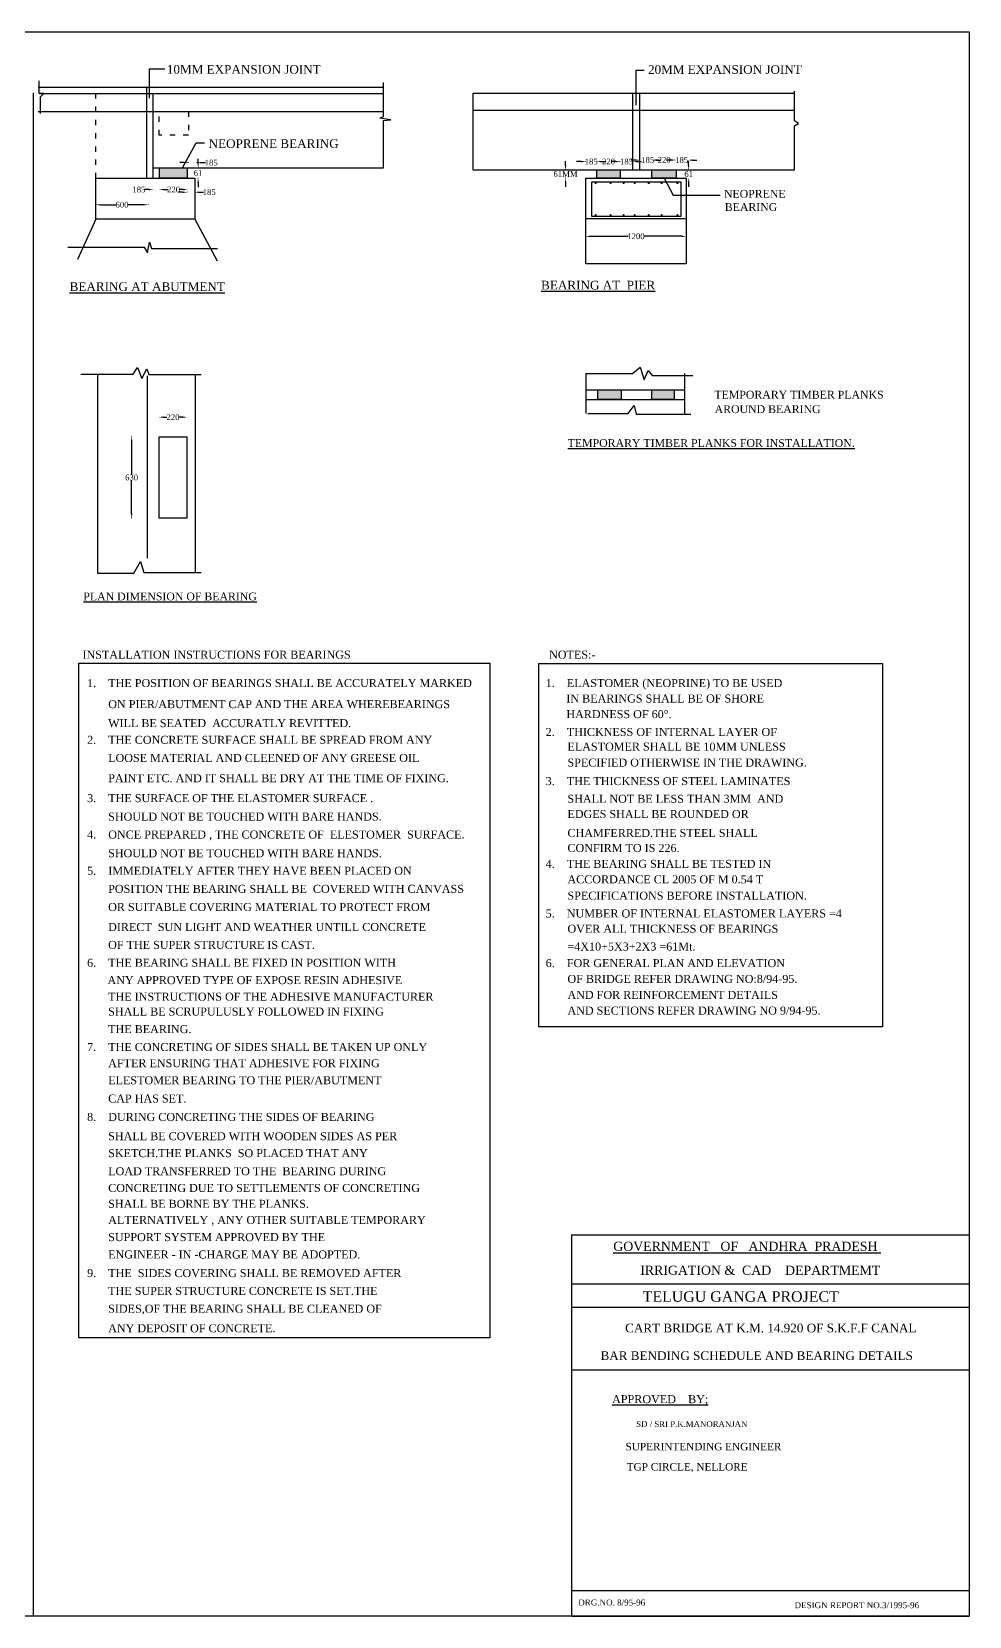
# Model space of a CAD drawing. Header units: millimetres. Extents: x -51840 to -5296, y 21153 to 56967.
# Drawn here: x -26484 to -5296, y 21153 to 56967 of the extents above; entities that cross this region are included whole.
import ezdxf

# ---------------------------------------------------------------- set-up
doc = ezdxf.new("R2010")
doc.units = ezdxf.units.MM
doc.header["$MEASUREMENT"] = 0
doc.linetypes.add('ACAD_ISO03W100', pattern=[30, 12, -18])
for name, color, linetype in [('DIM', 5, 'Continuous'), ('DO LINE', 3, 'Continuous'), ('DWG.LINE', 10, 'Continuous'), ('HATCH', 2, 'Continuous'), ('TEXT', 7, 'Continuous')]:
    doc.layers.add(name, color=color, linetype=linetype)
doc.layers.add('TITLE', color=7, linetype='Continuous', lineweight=30)
doc.styles.get("Standard").update_dxf_attribs({"font": 'times.ttf', "height": 130})
doc.dimstyles.get("Standard").update_dxf_attribs({"dimtxt": 130, "dimasz": 100, "dimexe": 0.18, "dimexo": 0.0625, "dimgap": 0.09, "dimtad": 0, "dimtih": 1, "dimtoh": 1, "dimdec": 0, "dimzin": 0, "dimdsep": 46, "dimtxsty": 'Standard', "dimcen": 300, "dimclrd": 5, "dimclre": 5, "dimclrt": 4, "dimadec": 0, "dimazin": 0, "dimtfac": 1, "dimtdec": 0, "dimtofl": 0, "dimtmove": 0, "dimatfit": 3, "dimfxl": 0, "dimtolj": 1, "dimtzin": 0, "dimarcsym": 0})

# ---------------------------------------------------------------- blocks, each defined once
blk = doc.blocks.new('*D64')
at = {"layer": 'Defpoints', "color": 0, "ltscale": 0.2}
for p in [(-25031, 53096), (-23855, 53096), (-23855, 53056)]:
    blk.add_point(p, dxfattribs=at)
at = {"layer": 'DIM', "color": 5, "lineweight": -2, "ltscale": 0.2}
for p, q in [((-25031, 53061), (-25031, 53055)), ((-24931, 53056), (-24580, 53056)), ((-23955, 53056), (-24307, 53056)), ((-23855, 53061), (-23855, 53055))]:
    blk.add_line(p, q, dxfattribs=at)
at = {"layer": 'DIM', "color": 5, "ltscale": 0.2}
for points in [[(-24931, 53072), (-24931, 53039), (-25031, 53056)], [(-23955, 53072), (-23955, 53039), (-23855, 53056)]]:
    blk.add_solid(points, dxfattribs=at)
at = {"layer": 'DIM', "color": 4, "ltscale": 0.2, "insert": (-24443, 53056), "char_height": 130, "attachment_point": 5}
blk.add_mtext('\\A1;600', dxfattribs=at)
blk = doc.blocks.new('*D43')
at = {"layer": 'Defpoints', "color": 0, "ltscale": 0.2}
for p in [(-23736, 53409), (-23736, 53399), (-23598, 53409)]:
    blk.add_point(p, dxfattribs=at)
at = {"layer": 'DIM', "color": 5, "lineweight": -2, "ltscale": 0.2}
for p, q in [((-23836, 53399), (-23936, 53399)), ((-23736, 53404), (-23736, 53398)), ((-23598, 53404), (-23598, 53398)), ((-23498, 53399), (-23398, 53399))]:
    blk.add_line(p, q, dxfattribs=at)
at = {"layer": 'DIM', "color": 5, "ltscale": 0.2}
for points in [[(-23836, 53415), (-23836, 53382), (-23736, 53399)], [(-23498, 53415), (-23498, 53382), (-23598, 53399)]]:
    blk.add_solid(points, dxfattribs=at)
at = {"layer": 'DIM', "color": 4, "ltscale": 0.2, "insert": (-24062, 53399), "char_height": 130, "attachment_point": 5}
blk.add_mtext('\\A1;185', dxfattribs=at)
blk = doc.blocks.new('*D44')
at = {"layer": 'Defpoints', "color": 0, "ltscale": 0.2}
for p in [(-23598, 53398), (-22959, 53398), (-22959, 53398)]:
    blk.add_point(p, dxfattribs=at)
at = {"layer": 'DIM', "color": 5, "lineweight": -2, "ltscale": 0.2}
for p, q in [((-23598, 53398), (-23598, 53399)), ((-23498, 53398), (-23417, 53398)), ((-23059, 53398), (-23140, 53398)), ((-22959, 53398), (-22959, 53399))]:
    blk.add_line(p, q, dxfattribs=at)
at = {"layer": 'DIM', "color": 5, "ltscale": 0.2}
for points in [[(-23498, 53415), (-23498, 53382), (-23598, 53398)], [(-23059, 53415), (-23059, 53382), (-22959, 53398)]]:
    blk.add_solid(points, dxfattribs=at)
at = {"layer": 'DIM', "color": 4, "ltscale": 0.2, "insert": (-23278, 53398), "char_height": 130, "attachment_point": 5}
blk.add_mtext('\\A1;220', dxfattribs=at)
blk = doc.blocks.new('*D65')
at = {"layer": 'Defpoints', "color": 0, "ltscale": 0.2}
for p in [(-22970, 53400), (-22800, 53385), (-22800, 53339)]:
    blk.add_point(p, dxfattribs=at)
at = {"layer": 'DIM', "color": 5, "lineweight": -2, "ltscale": 0.2}
for p, q in [((-23070, 53339), (-23170, 53339)), ((-22970, 53344), (-22970, 53339)), ((-22800, 53344), (-22800, 53339)), ((-22700, 53339), (-22600, 53339))]:
    blk.add_line(p, q, dxfattribs=at)
at = {"layer": 'DIM', "color": 5, "ltscale": 0.2}
for points in [[(-23070, 53355), (-23070, 53322), (-22970, 53339)], [(-22700, 53355), (-22700, 53322), (-22800, 53339)]]:
    blk.add_solid(points, dxfattribs=at)
at = {"layer": 'DIM', "color": 4, "ltscale": 0.2, "insert": (-22473, 53339), "char_height": 130, "attachment_point": 5}
blk.add_mtext('\\A1;185', dxfattribs=at)
blk = doc.blocks.new('*D66')
at = {"layer": 'Defpoints', "color": 0, "ltscale": 0.2}
for p in [(-22970, 53891), (-22970, 53655), (-22724, 53655)]:
    blk.add_point(p, dxfattribs=at)
at = {"layer": 'DIM', "color": 5, "lineweight": -2, "ltscale": 0.2}
for p, q in [((-22724, 53991), (-22724, 54091)), ((-22729, 53891), (-22723, 53891)), ((-22729, 53655), (-22723, 53655)), ((-22724, 53555), (-22724, 53455))]:
    blk.add_line(p, q, dxfattribs=at)
at = {"layer": 'DIM', "color": 5, "ltscale": 0.2}
for points in [[(-22740, 53991), (-22707, 53991), (-22724, 53891)], [(-22740, 53555), (-22707, 53555), (-22724, 53655)]]:
    blk.add_solid(points, dxfattribs=at)
at = {"layer": 'DIM', "color": 4, "ltscale": 0.2, "insert": (-22724, 53774), "char_height": 130, "attachment_point": 5}
blk.add_mtext('\\A1;61', dxfattribs=at)
blk = doc.blocks.new('*D45')
at = {"layer": 'Defpoints', "color": 0, "ltscale": 0.2}
for p in [(-22937, 53963), (-22754, 54007), (-22754, 53963)]:
    blk.add_point(p, dxfattribs=at)
at = {"layer": 'DIM', "color": 5, "lineweight": -2, "ltscale": 0.2}
for p, q in [((-23037, 54007), (-23137, 54007)), ((-22937, 54002), (-22937, 54007)), ((-22754, 54002), (-22754, 54007)), ((-22654, 54007), (-22554, 54007))]:
    blk.add_line(p, q, dxfattribs=at)
at = {"layer": 'DIM', "color": 5, "ltscale": 0.2}
for points in [[(-23037, 54023), (-23037, 53990), (-22937, 54007)], [(-22654, 54023), (-22654, 53990), (-22754, 54007)]]:
    blk.add_solid(points, dxfattribs=at)
at = {"layer": 'DIM', "color": 4, "ltscale": 0.2, "insert": (-22428, 54007), "char_height": 130, "attachment_point": 5}
blk.add_mtext('\\A1;185', dxfattribs=at)
blk = doc.blocks.new('*D67')
at = {"layer": 'Defpoints', "color": 0, "ltscale": 0.2}
for p in [(-13963, 52384), (-11695, 52402), (-11695, 52342)]:
    blk.add_point(p, dxfattribs=at)
at = {"layer": 'DIM', "color": 5, "lineweight": -2, "ltscale": 0.2}
for p, q in [((-13963, 52347), (-13963, 52342)), ((-13863, 52342), (-13006, 52342)), ((-11795, 52342), (-12651, 52342)), ((-11695, 52347), (-11695, 52342))]:
    blk.add_line(p, q, dxfattribs=at)
at = {"layer": 'DIM', "color": 5, "ltscale": 0.2}
for points in [[(-13863, 52358), (-13863, 52325), (-13963, 52342)], [(-11795, 52358), (-11795, 52325), (-11695, 52342)]]:
    blk.add_solid(points, dxfattribs=at)
at = {"layer": 'DIM', "color": 4, "ltscale": 0.2, "insert": (-12829, 52342), "char_height": 130, "attachment_point": 5}
blk.add_mtext('\\A1;1200', dxfattribs=at)
blk = doc.blocks.new('*D68')
at = {"layer": 'Defpoints', "color": 0, "ltscale": 0.2}
for p in [(-14420, 53842), (-13952, 53842), (-13963, 53657)]:
    blk.add_point(p, dxfattribs=at)
at = {"layer": 'DIM', "color": 5, "lineweight": -2, "ltscale": 0.2}
for p, q in [((-14420, 53942), (-14420, 54042)), ((-14415, 53842), (-14420, 53842)), ((-14415, 53657), (-14420, 53657)), ((-14420, 53557), (-14420, 53457))]:
    blk.add_line(p, q, dxfattribs=at)
at = {"layer": 'DIM', "color": 5, "ltscale": 0.2}
for points in [[(-14436, 53942), (-14403, 53942), (-14420, 53842)], [(-14436, 53557), (-14403, 53557), (-14420, 53657)]]:
    blk.add_solid(points, dxfattribs=at)
at = {"layer": 'DIM', "color": 4, "ltscale": 0.2, "insert": (-14420, 53750), "char_height": 130, "attachment_point": 5}
blk.add_mtext('\\A1;61MM', dxfattribs=at)
blk = doc.blocks.new('*D69')
at = {"layer": 'Defpoints', "color": 0, "ltscale": 0.2}
for p in [(-13970, 54032), (-13970, 53842), (-13712, 53842)]:
    blk.add_point(p, dxfattribs=at)
at = {"layer": 'DIM', "color": 5, "lineweight": -2, "ltscale": 0.2}
for p, q in [((-14070, 54032), (-14170, 54032)), ((-13970, 54027), (-13970, 54032)), ((-13712, 54027), (-13712, 54032)), ((-13612, 54032), (-13512, 54032))]:
    blk.add_line(p, q, dxfattribs=at)
at = {"layer": 'DIM', "color": 5, "ltscale": 0.2}
for points in [[(-14070, 54048), (-14070, 54015), (-13970, 54032)], [(-13612, 54048), (-13612, 54015), (-13712, 54032)]]:
    blk.add_solid(points, dxfattribs=at)
at = {"layer": 'DIM', "color": 4, "ltscale": 0.2, "insert": (-13841, 54032), "char_height": 130, "attachment_point": 5}
blk.add_mtext('\\A1;185', dxfattribs=at)
blk = doc.blocks.new('*D46')
at = {"layer": 'Defpoints', "color": 0, "ltscale": 0.2}
for p in [(-13712, 54027), (-13186, 54032), (-13186, 54027)]:
    blk.add_point(p, dxfattribs=at)
at = {"layer": 'DIM', "color": 5, "lineweight": -2, "ltscale": 0.2}
for p, q in [((-13712, 54027), (-13712, 54032)), ((-13612, 54032), (-13588, 54032)), ((-13286, 54032), (-13311, 54032)), ((-13186, 54027), (-13186, 54032))]:
    blk.add_line(p, q, dxfattribs=at)
at = {"layer": 'DIM', "color": 5, "ltscale": 0.2}
for points in [[(-13612, 54048), (-13612, 54015), (-13712, 54032)], [(-13286, 54048), (-13286, 54015), (-13186, 54032)]]:
    blk.add_solid(points, dxfattribs=at)
at = {"layer": 'DIM', "color": 4, "ltscale": 0.2, "insert": (-13449, 54032), "char_height": 130, "attachment_point": 5}
blk.add_mtext('\\A1;220', dxfattribs=at)
blk = doc.blocks.new('*D70')
at = {"layer": 'Defpoints', "color": 0, "ltscale": 0.2}
for p in [(-13186, 54032), (-12900, 54032), (-12900, 54032)]:
    blk.add_point(p, dxfattribs=at)
at = {"layer": 'DIM', "color": 5, "lineweight": -2, "ltscale": 0.2}
for p, q in [((-13286, 54032), (-13386, 54032)), ((-13186, 54032), (-13186, 54031)), ((-12900, 54032), (-12900, 54032)), ((-12800, 54032), (-12700, 54032))]:
    blk.add_line(p, q, dxfattribs=at)
at = {"layer": 'DIM', "color": 5, "ltscale": 0.2}
for points in [[(-13286, 54048), (-13286, 54015), (-13186, 54032)], [(-12800, 54048), (-12800, 54015), (-12900, 54032)]]:
    blk.add_solid(points, dxfattribs=at)
at = {"layer": 'DIM', "color": 4, "ltscale": 0.2, "insert": (-13043, 54032), "char_height": 130, "attachment_point": 5}
blk.add_mtext('\\A1;185', dxfattribs=at)
blk = doc.blocks.new('*D71')
at = {"layer": 'Defpoints', "color": 0, "ltscale": 0.2}
for p in [(-12738, 54065), (-12738, 53842), (-12467, 53842)]:
    blk.add_point(p, dxfattribs=at)
at = {"layer": 'DIM', "color": 5, "lineweight": -2, "ltscale": 0.2}
for p, q in [((-12838, 54065), (-12938, 54065)), ((-12738, 54060), (-12738, 54065)), ((-12467, 54060), (-12467, 54065)), ((-12367, 54065), (-12267, 54065))]:
    blk.add_line(p, q, dxfattribs=at)
at = {"layer": 'DIM', "color": 5, "ltscale": 0.2}
for points in [[(-12838, 54082), (-12838, 54048), (-12738, 54065)], [(-12367, 54082), (-12367, 54048), (-12467, 54065)]]:
    blk.add_solid(points, dxfattribs=at)
at = {"layer": 'DIM', "color": 4, "ltscale": 0.2, "insert": (-12565, 54065), "char_height": 130, "attachment_point": 5}
blk.add_mtext('\\A1;185', dxfattribs=at)
blk = doc.blocks.new('*D47')
at = {"layer": 'Defpoints', "color": 0, "ltscale": 0.2}
for p in [(-12441, 54061), (-11942, 54069), (-11942, 54061)]:
    blk.add_point(p, dxfattribs=at)
at = {"layer": 'DIM', "color": 5, "lineweight": -2, "ltscale": 0.2}
for p, q in [((-12441, 54064), (-12441, 54070)), ((-12341, 54069), (-12330, 54069)), ((-12042, 54069), (-12053, 54069)), ((-11942, 54064), (-11942, 54070))]:
    blk.add_line(p, q, dxfattribs=at)
at = {"layer": 'DIM', "color": 5, "ltscale": 0.2}
for points in [[(-12341, 54086), (-12341, 54053), (-12441, 54069)], [(-12042, 54086), (-12042, 54053), (-11942, 54069)]]:
    blk.add_solid(points, dxfattribs=at)
at = {"layer": 'DIM', "color": 4, "ltscale": 0.2, "insert": (-12192, 54069), "char_height": 130, "attachment_point": 5}
blk.add_mtext('\\A1;220', dxfattribs=at)
blk = doc.blocks.new('*D48')
at = {"layer": 'Defpoints', "color": 0, "ltscale": 0.2}
for p in [(-11942, 54064), (-11652, 54064), (-11652, 54064)]:
    blk.add_point(p, dxfattribs=at)
at = {"layer": 'DIM', "color": 5, "lineweight": -2, "ltscale": 0.2}
for p, q in [((-12042, 54064), (-12142, 54064)), ((-11942, 54064), (-11942, 54065)), ((-11652, 54064), (-11652, 54065)), ((-11552, 54064), (-11452, 54064))]:
    blk.add_line(p, q, dxfattribs=at)
at = {"layer": 'DIM', "color": 5, "ltscale": 0.2}
for points in [[(-12042, 54081), (-12042, 54048), (-11942, 54064)], [(-11552, 54081), (-11552, 54048), (-11652, 54064)]]:
    blk.add_solid(points, dxfattribs=at)
at = {"layer": 'DIM', "color": 4, "ltscale": 0.2, "insert": (-11797, 54064), "char_height": 130, "attachment_point": 5}
blk.add_mtext('\\A1;185', dxfattribs=at)
blk = doc.blocks.new('*D72')
at = {"layer": 'Defpoints', "color": 0, "ltscale": 0.2}
for p in [(-11701, 53842), (-11638, 53842), (-11695, 53657)]:
    blk.add_point(p, dxfattribs=at)
at = {"layer": 'DIM', "color": 5, "lineweight": -2, "ltscale": 0.2}
for p, q in [((-11643, 53842), (-11638, 53842)), ((-11638, 53942), (-11638, 54042)), ((-11643, 53657), (-11638, 53657)), ((-11638, 53557), (-11638, 53457))]:
    blk.add_line(p, q, dxfattribs=at)
at = {"layer": 'DIM', "color": 5, "ltscale": 0.2}
for points in [[(-11654, 53942), (-11621, 53942), (-11638, 53842)], [(-11654, 53557), (-11621, 53557), (-11638, 53657)]]:
    blk.add_solid(points, dxfattribs=at)
at = {"layer": 'DIM', "color": 4, "ltscale": 0.2, "insert": (-11638, 53750), "char_height": 130, "attachment_point": 5}
blk.add_mtext('\\A1;61', dxfattribs=at)
blk = doc.blocks.new('*D49')
at = {"layer": 'Defpoints', "color": 0, "ltscale": 0.2}
for p in [(-23605, 48258), (-22977, 48258), (-22977, 48255)]:
    blk.add_point(p, dxfattribs=at)
at = {"layer": 'DIM', "color": 5, "lineweight": -2, "ltscale": 0.2}
for p, q in [((-23605, 48258), (-23605, 48255)), ((-23505, 48255), (-23429, 48255)), ((-23077, 48255), (-23152, 48255)), ((-22977, 48258), (-22977, 48255))]:
    blk.add_line(p, q, dxfattribs=at)
at = {"layer": 'DIM', "color": 5, "ltscale": 0.2}
for points in [[(-23505, 48272), (-23505, 48238), (-23605, 48255)], [(-23077, 48272), (-23077, 48238), (-22977, 48255)]]:
    blk.add_solid(points, dxfattribs=at)
at = {"layer": 'DIM', "color": 4, "ltscale": 0.2, "insert": (-23291, 48255), "char_height": 130, "attachment_point": 5}
blk.add_mtext('\\A1;220', dxfattribs=at)
blk = doc.blocks.new('*D50')
at = {"layer": 'Defpoints', "color": 0, "ltscale": 0.2}
for p in [(-24205, 47814), (-24225, 45971), (-24205, 45971)]:
    blk.add_point(p, dxfattribs=at)
at = {"layer": 'DIM', "color": 5, "lineweight": -2, "ltscale": 0.2}
for p, q in [((-24220, 47814), (-24225, 47814)), ((-24225, 47714), (-24225, 46958)), ((-24225, 46071), (-24225, 46826)), ((-24220, 45971), (-24225, 45971))]:
    blk.add_line(p, q, dxfattribs=at)
at = {"layer": 'DIM', "color": 5, "ltscale": 0.2}
for points in [[(-24241, 47714), (-24208, 47714), (-24225, 47814)], [(-24241, 46071), (-24208, 46071), (-24225, 45971)]]:
    blk.add_solid(points, dxfattribs=at)
at = {"layer": 'DIM', "color": 4, "ltscale": 0.2, "insert": (-24225, 46892), "char_height": 130, "attachment_point": 5}
blk.add_mtext('\\A1;630', dxfattribs=at)

msp = doc.modelspace()

# ---------------------------------------------------------------- hatches: boundary and pattern name
at = {"layer": 'HATCH', "ltscale": 0.2}
msp.add_hatch(color=256, dxfattribs=at).paths.add_polyline_path([(-23597.6, 53891.4), (-23597.6, 53654.8), (-22969.9, 53654.8), (-22969.9, 53891.4)])
h = msp.add_hatch(color=256, dxfattribs=at)
h.paths.add_polyline_path([(-12467.2, 53842), (-12467.2, 53657.3), (-11921.5, 53657.3), (-11921.5, 53842)])
h.paths.add_polyline_path([(-13711.9, 53842), (-13711.9, 53657.3), (-13186.3, 53657.3), (-13186.3, 53842)])
h = msp.add_hatch(color=256, dxfattribs=at)
h.paths.add_polyline_path([(-12470.5, 48872.2), (-12470.5, 48655.8), (-11969.3, 48655.8), (-11969.3, 48872.2)])
h.paths.add_polyline_path([(-13688.9, 48872.2), (-13688.9, 48655.8), (-13166.8, 48655.8), (-13166.8, 48872.2)])

# ---------------------------------------------------------------- linework, layer by layer
at = {"layer": 'DO LINE', "linetype": 'ACAD_ISO03W100', "ltscale": 10}
msp.add_lwpolyline([(-25031.3, 53654.8), (-25031.3, 55571.7)], dxfattribs=at)
msp.add_lwpolyline([(-23600.9, 55164.8), (-22942.2, 55164.8), (-22942.2, 54630.7), (-23600.9, 54630.7)], close=True, dxfattribs=at)
at = {"layer": 'DWG.LINE', "ltscale": 0.2}
for points in [[(-26447.4, 55584), (-26447.4, 21152.7)], [(-26338.7, 55716.7), (-18537.7, 55716.7)], [(-26286.7, 55120.6), (-26286.7, 55495.1), (-26210.3, 55571.7), (-26315.8, 55571.7), (-26315.8, 55854)], [(-26315.8, 55571.7), (-18537.7, 55571.7)], [(-23880.3, 53654.8), (-23880.3, 55716.7)], [(-23735.4, 53654.8), (-23735.4, 55571.7)], [(-18533.8, 53891.4), (-18533.8, 54961.5), (-18367.6, 54977.2), (-18617.3, 55009.7), (-18537.7, 55049.5), (-18537.7, 55816.1)], [(-16507.4, 55576.4), (-9248.9, 55576.4)], [(-16507.4, 53842), (-16507.4, 55576.4)], [(-12900, 53842), (-12900, 55576.4)], [(-12738.1, 53842), (-12738.1, 55576.4)], [(-9248.9, 53842), (-9248.9, 54842.2), (-9153.7, 54890.5), (-9248.9, 54950), (-9248.9, 55623.9)], [(-26338.7, 55164.8), (-18551.6, 55164.8)], [(-16507.4, 55195.8), (-9248.9, 55195.8)], [(-23735.4, 53891.4), (-18533.8, 53891.4)], [(-16507.4, 53842), (-9248.9, 53842)], [(-25031.3, 52729.7), (-25449.1, 51817.5)], [(-22799.9, 52729.7), (-22294.8, 51787.9)], [(-13962.8, 52745), (-11694.8, 52745)], [(-25664.7, 52095.5), (-23943, 52095.5), (-23868.7, 51969.6), (-23824.2, 52206.8), (-23775.9, 52069.6), (-22288.1, 52069.6)], [(-25371, 49227), (-24187.6, 49227), (-24093.5, 49376), (-23992.1, 49132.5), (-23878.7, 49347.1), (-23840, 49219.3), (-22656.1, 49219.3)], [(-24999.9, 49227), (-24999.9, 44727.5)], [(-23877.9, 49187.2), (-23877.9, 45067.9)], [(-22786.8, 49219.3), (-22786.8, 44727.5)], [(-13963.2, 49244.4), (-12907.4, 49244.4), (-12736.6, 49383.5), (-12641.8, 49096.2), (-12556.5, 49310.9), (-12461.6, 49194), (-11544.9, 49194)], [(-13963.2, 49244.4), (-13963.2, 48341.3)], [(-11728.3, 49244.4), (-11728.3, 48319.4)], [(-13963.2, 48872.2), (-11728.3, 48872.2)], [(-13963.2, 48655.8), (-11728.3, 48655.8)], [(-13915.7, 48341.3), (-13002.2, 48341.3), (-12872.6, 48518.4), (-12822, 48319.4), (-11586, 48319.4)], [(-24999.9, 44727.5), (-24178.5, 44727.5), (-24024.7, 44992.5), (-23951.7, 44746.7), (-22656.1, 44746.7)]]:
    msp.add_lwpolyline(points, dxfattribs=at)
for points in [[(-23597.6, 53891.4), (-22969.9, 53891.4), (-22969.9, 53654.8), (-23597.6, 53654.8)], [(-13711.9, 53842), (-13186.3, 53842), (-13186.3, 53657.3), (-13711.9, 53657.3)], [(-12467.2, 53842), (-11921.5, 53842), (-11921.5, 53657.3), (-12467.2, 53657.3)], [(-25031.3, 53654.8), (-22799.9, 53654.8), (-22799.9, 52729.7), (-25031.3, 52729.7)], [(-13962.8, 53657.3), (-11694.8, 53657.3), (-11694.8, 51724.2), (-13962.8, 51724.2), (-13962.8, 53657.3)], [(-13822.9, 53570.7), (-11814.1, 53570.7), (-11814.1, 52793), (-13822.9, 52793)], [(-13688.9, 48872.2), (-13166.8, 48872.2), (-13166.8, 48655.8), (-13688.9, 48655.8)], [(-12470.5, 48872.2), (-11969.3, 48872.2), (-11969.3, 48655.8), (-12470.5, 48655.8)], [(-23604.5, 47813.5), (-22977.2, 47813.5), (-22977.2, 45970.8), (-23604.5, 45970.8)]]:
    msp.add_lwpolyline(points, close=True, dxfattribs=at)
at = {"layer": 'HATCH', "ltscale": 0.2, "const_width": 24.5}
for points in [[(-13750.8, 53545.9, 1), (-13726.3, 53545.9, 1)], [(-13414.4, 53545.9, 1), (-13389.9, 53545.9, 1)], [(-13118.8, 53545.9, 1), (-13094.3, 53545.9, 1)], [(-12870.5, 53545.9, 1), (-12846, 53545.9, 1)], [(-12551.3, 53545.9, 1), (-12526.7, 53545.9, 1)], [(-12258.6, 53545.9, 1), (-12234.1, 53545.9, 1)], [(-11903.9, 53545.9, 1), (-11879.4, 53545.9, 1)], [(-13750.8, 52819.5, 1), (-13726.3, 52819.5, 1)], [(-13414.4, 52819.5, 1), (-13389.9, 52819.5, 1)], [(-13118.8, 52819.5, 1), (-13094.3, 52819.5, 1)], [(-12870.5, 52819.5, 1), (-12846, 52819.5, 1)], [(-12551.3, 52819.5, 1), (-12526.7, 52819.5, 1)], [(-12258.6, 52819.5, 1), (-12234.1, 52819.5, 1)], [(-11903.9, 52819.5, 1), (-11879.4, 52819.5, 1)]]:
    msp.add_lwpolyline(points, format="xyb", close=True, dxfattribs=at)
at = {"layer": 'TEXT', "ltscale": 0.2}
for points in [[(-25420.2, 42694.3), (-16132.7, 42694.3), (-16132.7, 27449.7), (-25420.2, 27449.7)], [(-15026.8, 42689.1), (-7255.8, 42689.1), (-7255.8, 34475.6), (-15026.8, 34475.6)]]:
    msp.add_lwpolyline(points, close=True, dxfattribs=at)
at = {"layer": 'TITLE', "lineweight": 30}
for p, q in [((-14275.4, 29773.4), (-5296.1, 29773.4)), ((-5296.1, 29773.4), (-5296.1, 21152.7)), ((-14275.4, 28668.3), (-5296.1, 28668.3)), ((-14275.4, 28141.8), (-5296.1, 28141.8)), ((-14275.4, 26727), (-5296.1, 26727)), ((-5296.1, 21726.3), (-14275.4, 21726.3)), ((-14275.4, 21152.7), (-5296.1, 21152.7))]:
    msp.add_line(p, q, dxfattribs=at)
at = {"layer": 'TITLE', "ltscale": 0.2}
msp.add_lwpolyline([(-51840.4, 56967.1), (-5296.1, 56967.1), (-5296.1, 21152.7), (-51840.4, 21152.7)], close=True, dxfattribs=at)
at = {"layer": 'TITLE'}
msp.add_lwpolyline([(-14275.4, 21152.7), (-14275.4, 29773.4)], dxfattribs=at)

# ---------------------------------------------------------------- texts
at = {"layer": 'TEXT', "ltscale": 0.2}
for s, height, p in [('10MM EXPANSION JOINT', 196.312, (-23429.3, 56017.9)), ('20MM EXPANSION JOINT', 196.312, (-12556, 56014.2)), ('NEOPRENE BEARING', 196.312, (-22487, 54339.6)), ('NEOPRENE', 176.68, (-10841.4, 53215.7)), ('BEARING', 176.68, (-10821.2, 52915.9)), ('TEMPORARY TIMBER PLANKS', 176.681, (-11057, 48674.9)), ('AROUND BEARING', 176.681, (-11050.7, 48347.6)), ('%%UTEMPORARY TIMBER PLANKS FOR INSTALLATION.', 176.681, (-14372.2, 47582.4)), ('INSTALLATION INSTRUCTIONS FOR BEARINGS', 180.817, (-25337, 42797.1)), ('NOTES:-', 180.82, (-14792, 42797.1)), ('1.    THE POSITION OF BEARINGS SHALL BE ACCURATELY MARKED ', 180.817, (-25231.4, 42155.4)), ('1.    ELASTOMER (NEOPRINE) TO BE USED', 180.817, (-14869.6, 42155.4)), ('IN BEARINGS SHALL BE OF SHORE ', 180.817, (-14401.7, 41805.5)), ('       ON PIER/ABUTMENT CAP AND THE AREA WHEREBEARINGS', 180.817, (-25231.4, 41678.4)), ('HARDNESS OF 60%%D.', 180.817, (-14401.7, 41452.7)), ('WILL BE SEATED  ACCURATLY REVITTED.', 180.817, (-24756.4, 41249.4)), ('2.    THICKNESS OF INTERNAL LAYER OF ', 180.817, (-14869.6, 41049.7)), ('2.    THE CONCRETE SURFACE SHALL BE SPREAD FROM ANY ', 180.817, (-25231.4, 40872.1)), ('ELASTOMER SHALL BE 10MM UNLESS', 180.817, (-14377.2, 40718.3)), ('LOOSE MATERIAL AND CLEENED OF ANY GREESE OIL ', 180.817, (-24756.4, 40462.4)), ('SPECIFIED OTHERWISE IN THE DRAWING.', 180.817, (-14377.2, 40357.7)), ('PAINT ETC. AND IT SHALL BE DRY AT THE TIME OF FIXING.', 180.817, (-24756.4, 40005)), ('3.    THE THICKNESS OF STEEL LAMINATES  ', 180.817, (-14869.6, 39939.6)), ('3.    THE SURFACE OF THE ELASTOMER SURFACE .', 180.817, (-25231.4, 39554.3)), ('SHALL NOT BE LESS THAN 3MM  AND ', 180.817, (-14377.2, 39539.5)), ('SHOULD NOT BE TOUCHED WITH BARE HANDS.', 180.817, (-24756.4, 39136.4)), ('EDGES SHALL BE ROUNDED OR', 180.817, (-14377.2, 39195.3)), ('4.    ONCE PREPARED , THE CONCRETE OF  ELESTOMER  SURFACE.', 180.817, (-25231.4, 38731.2)), ('CHAMFERRED.THE STEEL SHALL ', 180.817, (-14377.2, 38766.8)), ('SHOULD NOT BE TOUCHED WITH BARE HANDS.', 180.817, (-24756.4, 38309.2)), ('CONFIRM TO IS 226.', 180.817, (-14377.2, 38427.8)), ('5.    IMMEDIATELY AFTER THEY HAVE BEEN PLACED ON ', 180.817, (-25231.4, 37912.6)), ('4.    THE BEARING SHALL BE TESTED IN', 180.817, (-14869.6, 38068.6)), ('POSITION THE BEARING SHALL BE  COVERED WITH CANVASS', 180.817, (-24756.4, 37504.1)), ('ACCORDANCE CL 2005 OF M 0.54 T', 180.817, (-14377.2, 37719)), ('OR SUITABLE COVERING MATERIAL TO PROTECT FROM', 180.817, (-24756.4, 37094.5)), ('SPECIFICATIONS BEFORE INSTALLATION.', 180.817, (-14377.2, 37350.2)), ('5.    NUMBER OF INTERNAL ELASTOMER LAYERS =4', 180.817, (-14869.6, 36947.3)), ('DIRECT  SUN LIGHT AND WEATHER UNTILL CONCRETE', 180.817, (-24756.4, 36642)), ('OVER ALL THICKNESS OF BEARINGS', 180.817, (-14377.2, 36602.2)), ('OF THE SUPER STRUCTURE IS CAST.', 180.817, (-24756.4, 36237.3)), ('=4X10+5X3+2X3 =61Mt.', 180.817, (-14377.2, 36200.5)), ('6.    THE BEARING SHALL BE FIXED IN POSITION WITH', 180.817, (-25231.4, 35833.4)), ('6.    FOR GENERAL PLAN AND ELEVATION ', 180.817, (-14869.6, 35826)), (' ANY APPROVED TYPE OF EXPOSE RESIN ADHESIVE ', 180.817, (-24839.7, 35441)), ('OF BRIDGE REFER DRAWING NO:8/94-95.', 180.817, (-14377.2, 35468.6)), ('THE INSTRUCTIONS OF THE ADHESIVE MANUFACTURER ', 180.817, (-24755.4, 35066.6)), ('AND FOR REINFORCEMENT DETAILS', 180.817, (-14377.2, 35106.8)), ('SHALL BE SCRUPULUSLY FOLLOWED IN FIXING ', 180.817, (-24755.4, 34729.8)), ('AND SECTIONS REFER DRAWING NO 9/94-95.', 180.817, (-14377.2, 34752.8)), ('THE BEARING.', 180.817, (-24755.4, 34334.2)), ('7.    THE CONCRETING OF SIDES SHALL BE TAKEN UP ONLY ', 180.817, (-25231.4, 33929.5)), ('AFTER ENSURING THAT ADHESIVE FOR FIXING', 180.817, (-24755.4, 33563.6)), ('ELESTOMER BEARING TO THE PIER/ABUTMENT', 180.817, (-24755.4, 33178)), ('CAP HAS SET.', 180.817, (-24755.4, 32764.2)), ('8.    DURING CONCRETING THE SIDES OF BEARING ', 180.817, (-25231.4, 32349.2)), ('SHALL BE COVERED WITH WOODEN SIDES AS PER ', 180.817, (-24755.4, 31913.8)), ('SKETCH.THE PLANKS  SO PLACED THAT ANY ', 180.817, (-24755.4, 31530.5)), ('LOAD TRANSFERRED TO THE  BEARING DURING ', 180.817, (-24755.4, 31122.7)), ('CONCRETING DUE TO SETTLEMENTS OF CONCRETING ', 180.817, (-24755.4, 30744)), ('SHALL BE BORNE BY THE PLANKS.', 180.817, (-24755.4, 30385.1)), ('ALTERNATIVELY , ANY OTHER SUITABLE TEMPORARY ', 180.817, (-24755.4, 30020.3)), ('SUPPORT SYSTEM APPROVED BY THE ', 180.817, (-24755.4, 29632.6)), ('ENGINEER - IN -CHARGE MAY BE ADOPTED.', 180.817, (-24755.4, 29240.7)), ('9.    THE  SIDES COVERING SHALL BE REMOVED AFTER', 180.817, (-25231.4, 28819.9)), ('THE SUPER STRUCTURE CONCRETE IS SET.THE ', 180.817, (-24755.4, 28416.6)), ('SIDES,OF THE BEARING SHALL BE CLEANED OF ', 180.817, (-24755.4, 28014.4)), ('ANY DEPOSIT OF CONCRETE.', 180.817, (-24755.4, 27572.9))]:
    msp.add_text(s, height=height, dxfattribs=at).set_placement(p)
at = {"layer": 'TITLE', "ltscale": 0.2}
for s, height, p in [('%%UBEARING AT ABUTMENT', 196.312, (-25627, 51107.2)), ('%%UBEARING AT  PIER', 196.312, (-14972.4, 51141.3)), ('%%UPLAN DIMENSION OF BEARING', 176.681, (-25316.9, 44114.4))]:
    msp.add_text(s, height=height, dxfattribs=at).set_placement(p)
at = {"layer": 'TITLE', "lineweight": 30}
for s, height, p in [('%%UGOVERNMENT   OF   ANDHRA  PRADESH ', 206.795, (-13341, 29412.6)), ('IRRIGATION &  CAD    DEPARTMEMT ', 206.795, (-12730.7, 28870.3)), ('TELUGU GANGA PROJECT', 237.888, (-12676.9, 28261.5)), ('CART BRIDGE AT K.M. 14.920 OF S.K.F.F CANAL', 196.337, (-13073.6, 27570.4)), ('BAR BENDING SCHEDULE AND BEARING DETAILS', 196.337, (-13630.5, 26945.8)), ('%%UAPPROVED    BY;', 181.247, (-13369.5, 25970)), ('SD / SRI P.K.MANORANJAN', 131.587, (-12823, 25431)), ('SUPERINTENDING ENGINEER', 168.289, (-13065.3, 24904.6)), ('TGP CIRCLE, NELLORE', 168.289, (-13037.6, 24447.8)), ('DRG.NO. 8/95-96', 134.991, (-14132.6, 21397.5)), ('DESIGN REPORT NO.3/1995-96', 134.991, (-9245.3, 21336.8))]:
    msp.add_text(s, height=height, dxfattribs=at).set_placement(p)

# ---------------------------------------------------------------- dimensions: what is measured, and where the dimension line sits
at = {"layer": 'DIM', "ltscale": 0.2}
for base, p1, p2, text, picture, middle in [((-22754.3, 54006.5), (-22937.3, 53962.5), (-22754.3, 53962.5), '185', '*D45', (-22427.8, 54006.5)), ((-13969.8, 54031.6), (-13711.9, 53842), (-13969.8, 53842), '185', '*D69', (-13840.9, 54031.6)), ((-13186.3, 54031.8), (-13711.9, 54026.7), (-13186.3, 54026.7), '220', '*D46', (-13449.1, 54031.8)), ((-12900, 54031.6), (-13186.3, 54031.9), (-12900, 54031.6), '185', '*D70', (-13043.1, 54031.6)), ((-11942.3, 54069.4), (-12441.3, 54060.8), (-11942.3, 54060.8), '220', '*D47', (-12191.8, 54069.4)), ((-11651.9, 54064.5), (-11942.3, 54064.5), (-11651.9, 54064.5), '185', '*D48', (-11797.1, 54064.5)), ((-23735.9, 53398.6), (-23597.6, 53409.2), (-23735.9, 53409.2), '185', '*D43', (-24062.4, 53398.6)), ((-22959.2, 53398.4), (-23597.6, 53398.4), (-22959.2, 53398.4), '220', '*D44', (-23278.4, 53398.4)), ((-22799.9, 53338.7), (-22969.9, 53400.2), (-22799.9, 53384.7), '185', '*D65', (-22473.4, 53338.7)), ((-23854.7, 53055.6), (-25031.3, 53095.9), (-23854.7, 53095.9), '600', '*D64', (-24443, 53055.6)), ((-11694.8, 52341.8), (-13962.8, 52384), (-11694.8, 52402.1), '1200', '*D67', (-12828.8, 52341.8)), ((-22977.2, 48255), (-23604.5, 48258.3), (-22977.2, 48258.3), '220', '*D49', (-23290.9, 48255))]:
    dim = msp.add_linear_dim(base=base, p1=p1, p2=p2, text=text, dimstyle='Standard', dxfattribs=at)
    dim.commit()
    dim.dimension.update_dxf_attribs({"geometry": picture, "text_midpoint": middle})
dim = msp.add_linear_dim(base=(-22723.6, 53654.8), p1=(-22969.9, 53891.4), p2=(-22969.9, 53654.8), angle=270, text='61', dimstyle='Standard', dxfattribs=at)
dim.commit()
dim.dimension.update_dxf_attribs({"geometry": '*D66', "text_midpoint": (-22723.6, 53774.4), "dimtype": 161})
dim = msp.add_linear_dim(base=(-12738.1, 54065.1), p1=(-12467.2, 53842), p2=(-12738.1, 53842), text='185', dimstyle='Standard', dxfattribs=at)
dim.commit()
dim.dimension.update_dxf_attribs({"geometry": '*D71', "text_midpoint": (-12565.4, 54065.1), "dimtype": 160})
for base, p1, p2, text, picture, middle in [((-14419.6, 53842), (-13962.8, 53657.3), (-13952.3, 53842), '61MM', '*D68', (-14419.6, 53749.6)), ((-11637.8, 53842), (-11694.8, 53657.3), (-11701.3, 53842), '61', '*D72', (-11637.8, 53749.6)), ((-24224.8, 45970.8), (-24204.5, 47813.5), (-24204.5, 45970.8), '630', '*D50', (-24224.8, 46892.1))]:
    dim = msp.add_linear_dim(base=base, p1=p1, p2=p2, angle=90, text=text, dimstyle='Standard', dxfattribs=at)
    dim.commit()
    dim.dimension.update_dxf_attribs({"geometry": picture, "text_midpoint": middle})

# ---------------------------------------------------------------- leaders
for points in [[(-23818.6, 55463.5), (-23818.6, 56130.8), (-23473.2, 56130.8)], [(-12822.2, 55309.6), (-12822.2, 56097.1), (-12644, 56097.1)], [(-23077.9, 53891.4), (-22768.2, 54457.8), (-22581.8, 54457.8)], [(-12194.4, 53657.3), (-11985.1, 53273.6), (-10923.9, 53273.6)]]:
    msp.add_leader(points, dimstyle='Standard', override={"dimgap": 0.09, "dimtad": 0}, dxfattribs=at)

doc.saveas('drawing.dxf')
